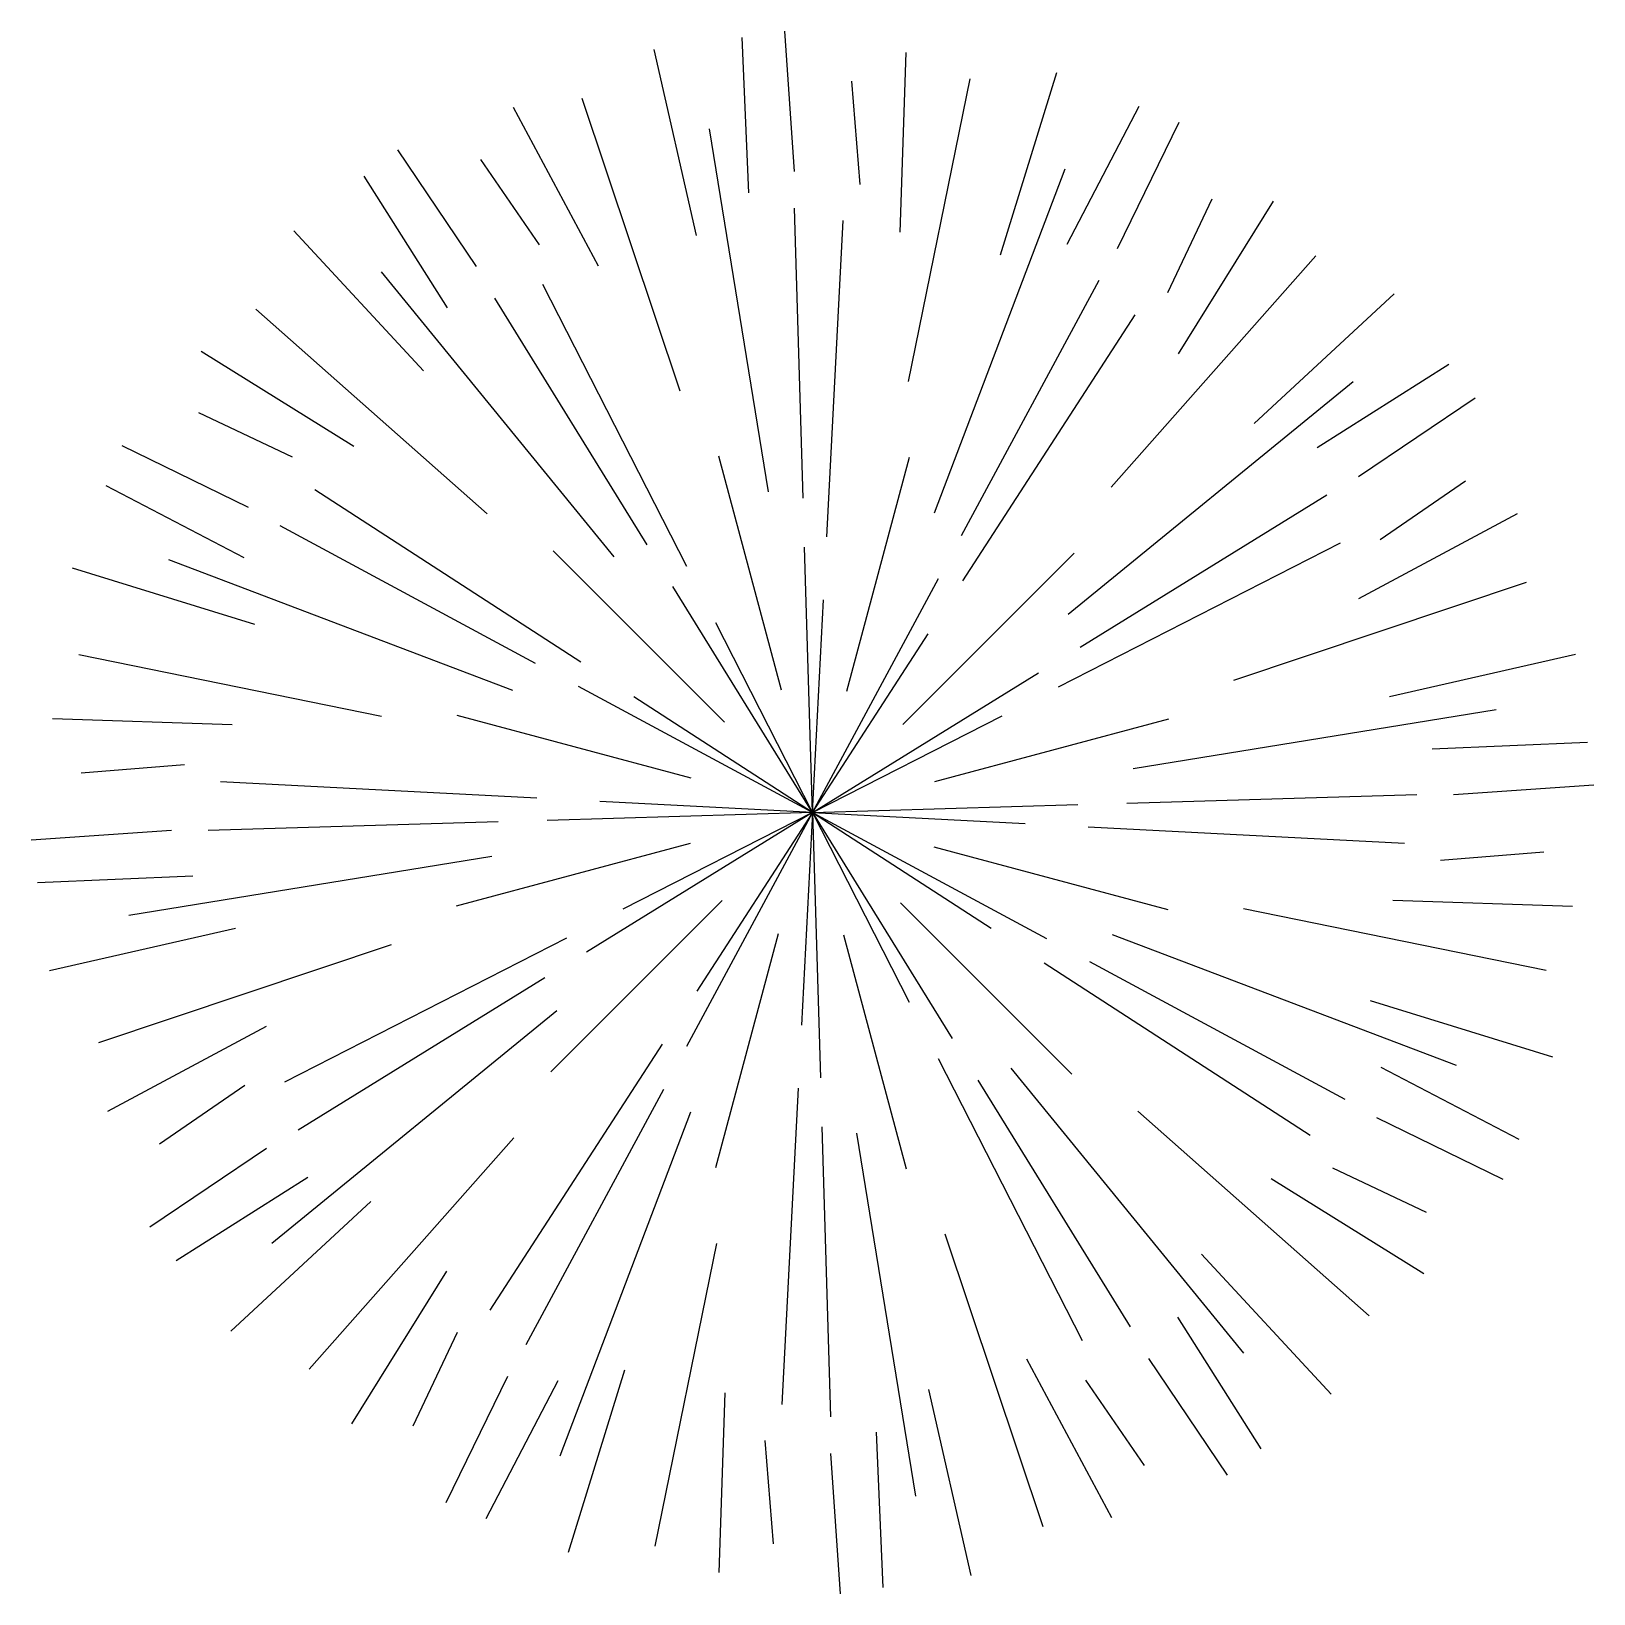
# Model space of a CAD drawing. Extents: x 5.876 to 6.124, y 13.876 to 14.124.
import ezdxf

# ---------------------------------------------------------------- set-up
doc = ezdxf.new("R2010")
doc.units = 0
doc.layers.get('0').update_dxf_attribs({"color": 94, "linetype": 'CONTINUOUS'})

msp = doc.modelspace()

# ---------------------------------------------------------------- linework, layer by layer
at = {"color": 0}
for p, q in [((5.98985, 14.09865), (5.98881, 14.12342)), ((5.99714, 14.10205), (5.99559, 14.12439)), ((5.98153, 14.09185), (5.97477, 14.12148)), ((6.01398, 14.09238), (6.01489, 14.12102)), ((6.00757, 14.1), (6.00626, 14.11646)), ((6.01529, 14.06863), (6.02508, 14.11681)), ((6.02993, 14.08878), (6.03889, 14.11782)), ((5.97892, 14.06708), (5.96331, 14.1137)), ((5.96592, 14.08699), (5.95239, 14.11225)), ((6.04054, 14.09051), (6.05202, 14.11248)), ((5.99298, 14.05105), (5.98362, 14.10885)), ((6.04855, 14.08981), (6.05837, 14.10993)), ((5.9465, 14.08695), (5.93398, 14.10552)), ((5.95655, 14.09039), (5.94719, 14.10399)), ((5.94189, 14.08036), (5.9286, 14.10129)), ((6.01945, 14.04772), (6.04024, 14.10246)), ((5.99851, 14.05004), (5.99714, 14.09622)), ((6.05656, 14.08282), (6.06365, 14.09773)), ((6.05829, 14.07301), (6.0734, 14.09736)), ((6.00226, 14.0439), (6.00486, 14.09428)), ((5.93808, 14.07031), (5.91741, 14.09259)), ((6.04756, 14.05179), (6.08012, 14.08862)), ((5.9684, 14.0407), (5.93139, 14.08608)), ((5.98001, 14.03915), (5.95707, 14.08408)), ((6.02373, 14.04408), (6.04563, 14.08476)), ((5.97369, 14.0426), (5.94941, 14.0819)), ((6.07031, 14.06192), (6.09259, 14.08259)), ((5.94821, 14.04756), (5.91138, 14.08012)), ((6.02391, 14.03688), (6.05135, 14.07922)), ((5.92699, 14.05829), (5.90264, 14.0734)), ((6.08036, 14.05811), (6.10129, 14.0714)), ((6.0407, 14.0316), (6.08608, 14.06861)), ((6.08695, 14.0535), (6.10552, 14.06602)), ((5.91718, 14.05656), (5.90227, 14.06365)), ((5.91019, 14.04855), (5.89007, 14.05837)), ((5.99506, 14.01948), (5.98508, 14.05672)), ((6.00546, 14.01934), (6.01544, 14.05658)), ((5.90949, 14.04054), (5.88752, 14.05202)), ((5.96312, 14.02391), (5.92078, 14.05135)), ((6.09039, 14.04345), (6.10399, 14.05281)), ((6.0426, 14.02631), (6.0819, 14.05059)), ((6.08699, 14.03408), (6.11225, 14.04761)), ((5.95592, 14.02373), (5.91524, 14.04563)), ((5.98598, 14.0144), (5.95872, 14.04166)), ((6, 14), (5.99874, 14.04227)), ((6.0144, 14.01402), (6.04166, 14.04128)), ((6.03915, 14.01999), (6.08408, 14.04293)), ((5.91122, 14.02993), (5.88218, 14.03889)), ((5.95228, 14.01945), (5.89754, 14.04024)), ((6, 14), (6.02005, 14.03724)), ((6.06708, 14.02108), (6.1137, 14.03669)), ((6, 14), (5.97778, 14.03598)), ((6, 14), (6.00174, 14.03384)), ((6, 14), (5.98459, 14.03018)), ((6, 14), (6.01843, 14.02843)), ((5.93137, 14.01529), (5.88319, 14.02508)), ((6.09185, 14.01847), (6.12148, 14.02523)), ((6, 14), (6.03598, 14.02222)), ((6, 14), (5.96276, 14.02005)), ((6, 14), (5.97157, 14.01843)), ((6.05105, 14.00702), (6.10885, 14.01638)), ((5.90762, 14.01398), (5.87898, 14.01489)), ((5.98066, 14.00546), (5.94342, 14.01544)), ((6, 14), (6.03018, 14.01541)), ((6.01948, 14.00494), (6.05672, 14.01492)), ((6.09865, 14.01015), (6.12342, 14.01119)), ((5.9, 14.00757), (5.88354, 14.00626)), ((5.9561, 14.00226), (5.90572, 14.00486)), ((6.10205, 14.00286), (6.12439, 14.00441)), ((6, 14), (5.96616, 14.00174)), ((6.05004, 14.00149), (6.09622, 14.00286)), ((6, 14), (5.95773, 13.99874)), ((6, 14), (5.96402, 13.97778)), ((6, 14), (5.96982, 13.98459)), ((6, 14), (5.97995, 13.96276)), ((6, 14), (5.98157, 13.97157)), ((6, 14), (5.99826, 13.96616)), ((6, 14), (6.04227, 14.00126)), ((6, 14), (6.01541, 13.96982)), ((6, 14), (6.00126, 13.95773)), ((6, 14), (6.03384, 13.99826)), ((6, 14), (6.03724, 13.97995)), ((6, 14), (6.02843, 13.98157)), ((6, 14), (6.02222, 13.96402)), ((5.89795, 13.99714), (5.87561, 13.99559)), ((5.94996, 13.99851), (5.90378, 13.99714)), ((6.0439, 13.99774), (6.09428, 13.99514)), ((5.98052, 13.99506), (5.94328, 13.98508)), ((6.01934, 13.99454), (6.05658, 13.98456)), ((5.94895, 13.99298), (5.89115, 13.98362)), ((6.1, 13.99243), (6.11646, 13.99374)), ((5.90135, 13.98985), (5.87658, 13.98881)), ((5.9856, 13.98598), (5.95834, 13.95872)), ((6.01402, 13.9856), (6.04128, 13.95834)), ((6.06863, 13.98471), (6.11681, 13.97492)), ((6.09238, 13.98602), (6.12102, 13.98511)), ((5.90815, 13.98153), (5.87852, 13.97477)), ((5.96085, 13.98001), (5.91592, 13.95707)), ((5.99454, 13.98066), (5.98456, 13.94342)), ((6.00494, 13.98052), (6.01492, 13.94328)), ((6.04772, 13.98055), (6.10246, 13.95976)), ((5.93292, 13.97892), (5.8863, 13.96331)), ((6.03688, 13.97609), (6.07922, 13.94865)), ((6.04408, 13.97627), (6.08476, 13.95437)), ((5.9574, 13.97369), (5.9181, 13.94941)), ((6.08878, 13.97007), (6.11782, 13.96111)), ((5.9593, 13.9684), (5.91392, 13.93139)), ((5.91301, 13.96592), (5.88775, 13.95239)), ((5.97609, 13.96312), (5.94865, 13.92078)), ((6.01999, 13.96085), (6.04293, 13.91592)), ((6.0316, 13.9593), (6.06861, 13.91392)), ((6.09051, 13.95946), (6.11248, 13.94798)), ((5.90961, 13.95655), (5.89601, 13.94719)), ((6.02631, 13.9574), (6.05059, 13.9181)), ((5.97627, 13.95592), (5.95437, 13.91524)), ((5.99774, 13.9561), (5.99514, 13.90572)), ((5.98055, 13.95228), (5.95976, 13.89754)), ((6.05179, 13.95244), (6.08862, 13.91988)), ((6.00149, 13.94996), (6.00286, 13.90378)), ((6.08981, 13.95145), (6.10993, 13.94163)), ((5.95244, 13.94821), (5.91988, 13.91138)), ((6.00702, 13.94895), (6.01638, 13.89115)), ((5.91305, 13.9465), (5.89448, 13.93398)), ((5.91964, 13.94189), (5.89871, 13.9286)), ((6.07301, 13.94171), (6.09736, 13.9266)), ((6.08282, 13.94344), (6.09773, 13.93635)), ((5.92969, 13.93808), (5.90741, 13.91741)), ((6.02108, 13.93292), (6.03669, 13.8863)), ((5.98471, 13.93137), (5.97492, 13.88319)), ((6.06192, 13.92969), (6.08259, 13.90741)), ((5.94171, 13.92699), (5.9266, 13.90264)), ((6.05811, 13.91964), (6.0714, 13.89871)), ((5.94344, 13.91718), (5.93635, 13.90227)), ((6.03408, 13.91301), (6.04761, 13.88775)), ((6.0535, 13.91305), (6.06602, 13.89448)), ((5.95145, 13.91019), (5.94163, 13.89007)), ((5.95946, 13.90949), (5.94798, 13.88752)), ((5.97007, 13.91122), (5.96111, 13.88218)), ((6.04345, 13.90961), (6.05281, 13.89601)), ((5.98602, 13.90762), (5.98511, 13.87898)), ((6.01847, 13.90815), (6.02523, 13.87852)), ((5.99243, 13.9), (5.99374, 13.88354)), ((6.01015, 13.90135), (6.01119, 13.87658)), ((6.00286, 13.89795), (6.00441, 13.87561))]:
    msp.add_line(p, q, dxfattribs=at)

doc.saveas('drawing.dxf')
